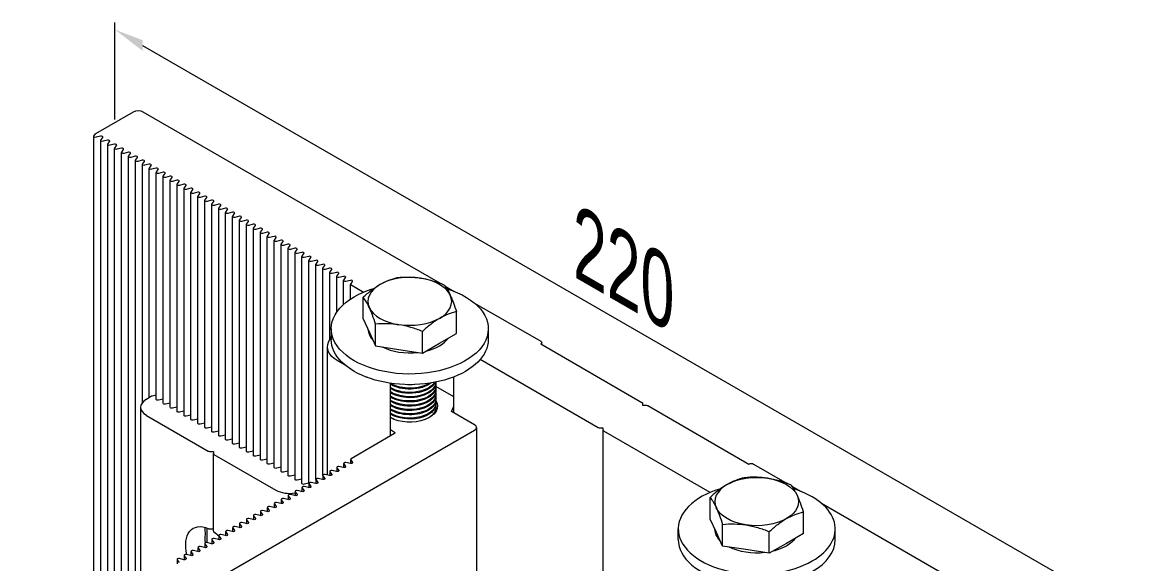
# Model space of a CAD drawing. Extents: x -37 to 4620, y -49 to 348.
# Drawn here: x 1773.67 to 1804.73, y 166.18 to 181.05 of the extents above; entities that cross this region are included whole.
import ezdxf

# ---------------------------------------------------------------- set-up
doc = ezdxf.new("R2010")
doc.units = 0
doc.header["$LTSCALE"] = 5
doc.layers.add('4', color=160, linetype='CONTINUOUS', lineweight=18)
doc.layers.add('PV-38360', color=7, linetype='CONTINUOUS', lineweight=15)
doc.styles.add('14', font='RUSS.SHX', dxfattribs={"width": 0.7, "height": 14})

msp = doc.modelspace()

# ---------------------------------------------------------------- linework, layer by layer
at = {"layer": '4', "lineweight": 13, "extrusion": (-0.707107, -0.408248, 0.57735)}
for p, q in [((1776.207, 178.381, 20.604), (1776.207, 181.048, 22.49)), ((1776.97, 180.416, 22.978), (1803.445, 165.131, 44.594))]:
    msp.add_line(p, q, dxfattribs=at)
at = {"layer": '4', "extrusion": (-0.707107, -0.408248, 0.57735)}
msp.add_solid([(732.113, 959.456, -1316.896), (732.368, 959.201, -1316.896), (731.477, 958.565, -1316.896)], dxfattribs=at)
at = {"layer": 'PV-38360', "lineweight": 13, "extrusion": (0, 0.816497, 0.57735)}
for p, q in [((1775.689, 177.994, 24.831), (1776.725, 178.592, 24.831)), ((1776.979, 178.592, 24.831), (1785.159, 173.87, 24.831)), ((1775.633, 177.922, 24.831), (1775.677, 177.984, 24.831)), ((1775.63, 164.942, 24.831), (1775.63, 177.912, 24.831)), ((1775.817, 177.918, 24.831), (1775.692, 177.888, 24.831)), ((1775.821, 165.053, 24.831), (1775.821, 177.802, 24.831)), ((1775.824, 177.812, 24.831), (1775.875, 177.884, 24.831)), ((1776.008, 177.808, 24.831), (1775.883, 177.778, 24.831)), ((1776.012, 165.163, 24.831), (1776.012, 177.692, 24.831)), ((1776.015, 177.702, 24.831), (1776.066, 177.774, 24.831)), ((1776.199, 177.698, 24.831), (1776.074, 177.668, 24.831)), ((1776.206, 177.592, 24.831), (1776.257, 177.664, 24.831)), ((1776.203, 165.273, 24.831), (1776.203, 177.582, 24.831)), ((1776.389, 177.587, 24.831), (1776.265, 177.558, 24.831)), ((1776.393, 165.383, 24.831), (1776.393, 177.471, 24.831)), ((1776.397, 177.481, 24.831), (1776.448, 177.553, 24.831)), ((1776.58, 177.477, 24.831), (1776.456, 177.447, 24.831)), ((1776.584, 165.493, 24.831), (1776.584, 177.361, 24.831)), ((1776.588, 177.371, 24.831), (1776.639, 177.443, 24.831)), ((1776.771, 177.367, 24.831), (1776.647, 177.337, 24.831)), ((1776.779, 177.261, 24.831), (1776.83, 177.333, 24.831)), ((1776.775, 165.604, 24.831), (1776.775, 177.251, 24.831)), ((1776.962, 177.257, 24.831), (1776.837, 177.227, 24.831)), ((1776.966, 170.584, 24.831), (1776.966, 177.141, 24.831)), ((1776.97, 177.151, 24.831), (1777.021, 177.223, 24.831)), ((1777.153, 177.146, 24.831), (1777.028, 177.117, 24.831)), ((1777.157, 170.722, 24.831), (1777.157, 177.031, 24.831)), ((1777.161, 177.04, 24.831), (1777.212, 177.113, 24.831)), ((1777.344, 177.036, 24.831), (1777.219, 177.007, 24.831)), ((1777.348, 170.674, 24.831), (1777.348, 176.92, 24.831)), ((1777.351, 176.93, 24.831), (1777.403, 177.002, 24.831)), ((1777.535, 176.926, 24.831), (1777.41, 176.896, 24.831)), ((1777.539, 170.564, 24.831), (1777.539, 176.81, 24.831)), ((1777.542, 176.82, 24.831), (1777.594, 176.892, 24.831)), ((1777.726, 176.816, 24.831), (1777.601, 176.786, 24.831)), ((1777.733, 176.71, 24.831), (1777.785, 176.782, 24.831)), ((1777.73, 170.454, 24.831), (1777.73, 176.7, 24.831)), ((1777.917, 176.706, 24.831), (1777.792, 176.676, 24.831)), ((1777.921, 170.343, 24.831), (1777.921, 176.59, 24.831)), ((1777.924, 176.6, 24.831), (1777.976, 176.672, 24.831)), ((1778.108, 176.595, 24.831), (1777.983, 176.566, 24.831)), ((1778.112, 170.233, 24.831), (1778.112, 176.479, 24.831)), ((1778.115, 176.489, 24.831), (1778.167, 176.561, 24.831)), ((1778.299, 176.485, 24.831), (1778.174, 176.455, 24.831)), ((1778.306, 176.379, 24.831), (1778.357, 176.451, 24.831)), ((1778.303, 170.123, 24.831), (1778.303, 176.369, 24.831)), ((1778.49, 176.375, 24.831), (1778.365, 176.345, 24.831)), ((1778.494, 170.013, 24.831), (1778.494, 176.259, 24.831)), ((1778.497, 176.269, 24.831), (1778.548, 176.341, 24.831)), ((1778.681, 176.265, 24.831), (1778.556, 176.235, 24.831)), ((1778.684, 169.903, 24.831), (1778.684, 176.149, 24.831)), ((1778.688, 176.159, 24.831), (1778.739, 176.231, 24.831)), ((1778.871, 176.154, 24.831), (1778.747, 176.125, 24.831)), ((1778.879, 176.048, 24.831), (1778.93, 176.121, 24.831)), ((1778.875, 169.792, 24.831), (1778.875, 176.039, 24.831)), ((1779.062, 176.044, 24.831), (1778.938, 176.015, 24.831)), ((1779.066, 169.682, 24.831), (1779.066, 175.928, 24.831)), ((1779.07, 175.938, 24.831), (1779.121, 176.01, 24.831)), ((1779.253, 175.934, 24.831), (1779.128, 175.904, 24.831)), ((1779.257, 169.572, 24.831), (1779.257, 175.818, 24.831)), ((1779.261, 175.828, 24.831), (1779.312, 175.9, 24.831)), ((1779.444, 175.824, 24.831), (1779.319, 175.794, 24.831)), ((1779.452, 175.718, 24.831), (1779.503, 175.79, 24.831)), ((1779.448, 169.462, 24.831), (1779.448, 175.708, 24.831)), ((1779.635, 175.714, 24.831), (1779.51, 175.684, 24.831)), ((1779.639, 169.351, 24.831), (1779.639, 175.598, 24.831)), ((1779.642, 175.608, 24.831), (1779.694, 175.68, 24.831)), ((1779.826, 175.603, 24.831), (1779.701, 175.574, 24.831)), ((1779.83, 169.241, 24.831), (1779.83, 175.487, 24.831)), ((1779.833, 175.497, 24.831), (1779.885, 175.569, 24.831)), ((1780.017, 175.493, 24.831), (1779.892, 175.463, 24.831)), ((1780.021, 169.131, 24.831), (1780.021, 175.377, 24.831)), ((1780.024, 175.387, 24.831), (1780.076, 175.459, 24.831)), ((1780.208, 175.383, 24.831), (1780.083, 175.353, 24.831)), ((1780.212, 169.021, 24.831), (1780.212, 175.267, 24.831)), ((1780.215, 175.277, 24.831), (1780.267, 175.349, 24.831)), ((1780.399, 175.273, 24.831), (1780.274, 175.243, 24.831)), ((1780.403, 168.911, 24.831), (1780.403, 175.157, 24.831)), ((1780.406, 175.167, 24.831), (1780.458, 175.239, 24.831)), ((1780.59, 175.162, 24.831), (1780.465, 175.133, 24.831)), ((1780.594, 168.8, 24.831), (1780.594, 175.047, 24.831)), ((1780.597, 175.056, 24.831), (1780.648, 175.128, 24.831)), ((1780.781, 175.052, 24.831), (1780.656, 175.022, 24.831)), ((1780.785, 168.69, 24.831), (1780.785, 174.936, 24.831)), ((1780.788, 174.946, 24.831), (1780.839, 175.018, 24.831)), ((1780.972, 174.942, 24.831), (1780.847, 174.912, 24.831)), ((1780.979, 174.836, 24.831), (1781.03, 174.908, 24.831)), ((1780.976, 168.58, 24.831), (1780.976, 174.826, 24.831)), ((1781.162, 174.832, 24.831), (1781.038, 174.802, 24.831)), ((1781.166, 168.47, 24.831), (1781.166, 174.716, 24.831)), ((1781.17, 174.726, 24.831), (1781.221, 174.798, 24.831)), ((1781.353, 174.721, 24.831), (1781.229, 174.692, 24.831)), ((1781.357, 168.359, 24.831), (1781.357, 174.606, 24.831)), ((1781.361, 174.615, 24.831), (1781.412, 174.688, 24.831)), ((1781.544, 174.611, 24.831), (1781.419, 174.582, 24.831)), ((1781.552, 174.505, 24.831), (1781.603, 174.577, 24.831)), ((1781.548, 168.359, 24.831), (1781.548, 174.495, 24.831)), ((1781.735, 174.501, 24.831), (1781.61, 174.471, 24.831)), ((1781.739, 168.47, 24.831), (1781.739, 174.385, 24.831)), ((1781.743, 174.395, 24.831), (1781.794, 174.467, 24.831)), ((1781.926, 174.391, 24.831), (1781.801, 174.361, 24.831)), ((1781.93, 168.58, 24.831), (1781.93, 174.275, 24.831)), ((1781.933, 174.285, 24.831), (1781.985, 174.357, 24.831)), ((1782.117, 174.281, 24.831), (1781.992, 174.251, 24.831)), ((1782.124, 174.175, 24.831), (1782.176, 174.247, 24.831)), ((1782.121, 172.316, 24.831), (1782.121, 174.165, 24.831)), ((1782.308, 174.17, 24.831), (1782.183, 174.141, 24.831)), ((1782.312, 173.072, 24.831), (1782.312, 174.054, 24.831)), ((1782.315, 174.064, 24.831), (1782.367, 174.136, 24.831)), ((1782.499, 174.06, 24.831), (1782.374, 174.03, 24.831)), ((1782.503, 173.289, 24.831), (1782.503, 173.944, 24.831)), ((1782.506, 173.954, 24.831), (1782.558, 174.026, 24.831)), ((1782.69, 173.95, 24.831), (1782.565, 173.92, 24.831)), ((1782.697, 173.844, 24.831), (1782.749, 173.916, 24.831)), ((1782.694, 173.436, 24.831), (1782.694, 173.834, 24.831)), ((1783.025, 173.632, 24.831), (1782.707, 173.816, 24.831)), ((1785.292, 173.793, 24.831), (1785.548, 173.645, 24.831)), ((1783.039, 172.887, 24.831), (1783.039, 173.485, 24.831)), ((1786.103, 173.325, 24.831), (1787.925, 172.272, 24.831)), ((1785.608, 172.49, 24.831), (1785.608, 173.088, 24.831)), ((1783.039, 172.887, 24.831), (1783.211, 172.516, 24.831)), ((1783.383, 172.145, 24.831), (1783.383, 172.743, 24.831)), ((1782.089, 172.247, 24.831), (1782.163, 172.408, 24.831)), ((1782.163, 172.618, 24.831), (1782.163, 172.324, 24.831)), ((1783.211, 172.516, 24.831), (1783.383, 172.145, 24.831)), ((1784.668, 171.947, 24.831), (1784.668, 172.544, 24.831)), ((1785.138, 172.218, 24.831), (1785.608, 172.49, 24.831)), ((1786.483, 172.618, 24.831), (1786.483, 172.324, 24.831)), ((1782.058, 168.588, 24.831), (1782.058, 172.113, 24.831)), ((1783.383, 172.145, 24.831), (1784.025, 172.046, 24.831)), ((1784.668, 171.947, 24.831), (1785.138, 172.218, 24.831)), ((1787.925, 172.199, 24.831), (1790.71, 170.591, 24.831)), ((1787.952, 172.184, 24.831), (1787.952, 172.236, 24.831)), ((1782.544, 171.617, 24.831), (1782.322, 171.745, 24.831)), ((1784.025, 172.046, 24.831), (1784.668, 171.947, 24.831)), ((1789.501, 169.893, 24.831), (1786.256, 171.767, 24.831)), ((1783.102, 171.295, 24.831), (1783.099, 171.296, 24.831)), ((1785.043, 171.148, 24.831), (1785.043, 171.135, 24.831)), ((1785.533, 170.303, 24.831), (1785.533, 171.291, 24.831)), ((1783.791, 169.665, 24.831), (1783.791, 171.115, 24.831)), ((1785.043, 171.044, 24.831), (1785.043, 171.017, 24.831)), ((1785.533, 170.743, 24.831), (1785.043, 171.026, 24.831)), ((1785.043, 170.926, 24.831), (1785.043, 170.9, 24.831)), ((1777.22, 170.758, 24.831), (1777.075, 170.674, 24.831)), ((1777.344, 170.79, 24.831), (1777.238, 170.765, 24.831)), ((1777.535, 170.68, 24.831), (1777.41, 170.65, 24.831)), ((1777.726, 170.57, 24.831), (1777.601, 170.54, 24.831)), ((1785.043, 170.809, 24.831), (1785.043, 170.782, 24.831)), ((1785.043, 170.691, 24.831), (1785.043, 170.665, 24.831)), ((1785.043, 170.573, 24.831), (1785.043, 170.547, 24.831)), ((1790.726, 170.569, 24.831), (1790.726, 170.509, 24.831)), ((1790.726, 170.509, 24.831), (1790.83, 170.509, 24.831)), ((1790.869, 170.5, 24.831), (1793.653, 168.892, 24.831)), ((1776.917, 170.454, 24.831), (1776.917, 165.609, 24.831)), ((1777.075, 170.233, 24.831), (1778.777, 169.25, 24.831)), ((1777.917, 170.459, 24.831), (1777.792, 170.43, 24.831)), ((1778.108, 170.349, 24.831), (1777.983, 170.319, 24.831)), ((1778.299, 170.239, 24.831), (1778.174, 170.209, 24.831)), ((1785.043, 170.456, 24.831), (1785.043, 170.43, 24.831)), ((1785.043, 170.338, 24.831), (1785.043, 170.338, 24.831)), ((1785.467, 170.341, 24.831), (1785.533, 170.484, 24.831)), ((1786.105, 169.972, 24.831), (1785.467, 170.341, 24.831)), ((1778.49, 170.129, 24.831), (1778.365, 170.099, 24.831)), ((1778.681, 170.018, 24.831), (1778.556, 169.989, 24.831)), ((1778.871, 169.908, 24.831), (1778.747, 169.879, 24.831)), ((1786.158, 169.899, 24.831), (1786.158, 163.065, 24.831)), ((1789.644, 169.884, 24.831), (1789.539, 169.884, 24.831)), ((1789.644, 169.824, 24.831), (1789.644, 169.884, 24.831)), ((1773.67, 162.646, 24.831), (1786.105, 169.825, 24.831)), ((1779.062, 169.798, 24.831), (1778.938, 169.768, 24.831)), ((1779.253, 169.688, 24.831), (1779.128, 169.658, 24.831)), ((1779.444, 169.578, 24.831), (1779.319, 169.548, 24.831)), ((1783.903, 169.73, 24.831), (1782.707, 169.039, 24.831)), ((1783.791, 169.839, 24.831), (1783.903, 169.774, 24.831)), ((1789.644, 164.226, 24.831), (1789.644, 169.824, 24.831)), ((1792.588, 168.111, 24.831), (1789.659, 169.802, 24.831)), ((1779.635, 169.467, 24.831), (1779.51, 169.438, 24.831)), ((1779.826, 169.357, 24.831), (1779.701, 169.327, 24.831)), ((1778.815, 169.241, 24.831), (1778.92, 169.241, 24.831)), ((1778.92, 169.241, 24.831), (1778.92, 169.181, 24.831)), ((1778.92, 167.047, 24.831), (1778.92, 169.181, 24.831)), ((1778.936, 169.159, 24.831), (1780.639, 168.176, 24.831)), ((1780.017, 169.247, 24.831), (1779.892, 169.217, 24.831)), ((1780.208, 169.137, 24.831), (1780.083, 169.107, 24.831)), ((1780.399, 169.026, 24.831), (1780.274, 168.997, 24.831)), ((1782.694, 169.021, 24.831), (1782.694, 168.904, 24.831)), ((1782.697, 169.011, 24.831), (1782.749, 168.939, 24.831)), ((1780.59, 168.916, 24.831), (1780.465, 168.887, 24.831)), ((1780.781, 168.806, 24.831), (1780.656, 168.776, 24.831)), ((1780.972, 168.696, 24.831), (1780.847, 168.666, 24.831)), ((1782.121, 168.69, 24.831), (1782.121, 168.573, 24.831)), ((1782.124, 168.68, 24.831), (1782.176, 168.608, 24.831)), ((1782.308, 168.684, 24.831), (1782.183, 168.714, 24.831)), ((1782.312, 168.8, 24.831), (1782.312, 168.684, 24.831)), ((1782.315, 168.79, 24.831), (1782.367, 168.718, 24.831)), ((1782.499, 168.795, 24.831), (1782.374, 168.824, 24.831)), ((1782.503, 168.911, 24.831), (1782.503, 168.794, 24.831)), ((1782.506, 168.901, 24.831), (1782.558, 168.829, 24.831)), ((1782.69, 168.905, 24.831), (1782.565, 168.935, 24.831)), ((1793.78, 168.892, 24.831), (1794.705, 168.358, 24.831)), ((1781.162, 168.586, 24.831), (1781.038, 168.556, 24.831)), ((1781.353, 168.475, 24.831), (1781.229, 168.446, 24.831)), ((1781.544, 168.365, 24.831), (1781.419, 168.335, 24.831)), ((1781.548, 168.359, 24.831), (1781.548, 168.243, 24.831)), ((1781.552, 168.35, 24.831), (1781.603, 168.277, 24.831)), ((1781.735, 168.354, 24.831), (1781.61, 168.383, 24.831)), ((1781.739, 168.47, 24.831), (1781.739, 168.353, 24.831)), ((1781.743, 168.46, 24.831), (1781.794, 168.388, 24.831)), ((1781.926, 168.464, 24.831), (1781.801, 168.494, 24.831)), ((1781.93, 168.58, 24.831), (1781.93, 168.463, 24.831)), ((1781.933, 168.57, 24.831), (1781.985, 168.498, 24.831)), ((1782.117, 168.574, 24.831), (1781.992, 168.604, 24.831)), ((1780.976, 168.029, 24.831), (1780.976, 167.912, 24.831)), ((1780.979, 168.019, 24.831), (1781.03, 167.947, 24.831)), ((1781.162, 168.023, 24.831), (1781.038, 168.053, 24.831)), ((1781.166, 168.139, 24.831), (1781.166, 168.022, 24.831)), ((1781.17, 168.129, 24.831), (1781.221, 168.057, 24.831)), ((1781.353, 168.133, 24.831), (1781.229, 168.163, 24.831)), ((1781.357, 168.249, 24.831), (1781.357, 168.132, 24.831)), ((1781.361, 168.239, 24.831), (1781.412, 168.167, 24.831)), ((1781.544, 168.244, 24.831), (1781.419, 168.273, 24.831)), ((1781.527, 168.248, 24.831), (1781.547, 168.259, 24.831)), ((1794.838, 168.281, 24.831), (1795.094, 168.134, 24.831)), ((1780.59, 167.692, 24.831), (1780.465, 167.722, 24.831)), ((1780.594, 167.808, 24.831), (1780.594, 167.692, 24.831)), ((1780.597, 167.798, 24.831), (1780.648, 167.726, 24.831)), ((1780.781, 167.803, 24.831), (1780.656, 167.832, 24.831)), ((1780.785, 167.918, 24.831), (1780.785, 167.802, 24.831)), ((1780.788, 167.909, 24.831), (1780.839, 167.837, 24.831)), ((1780.972, 167.913, 24.831), (1780.847, 167.943, 24.831)), ((1792.584, 167.376, 24.831), (1792.584, 167.974, 24.831)), ((1795.649, 167.813, 24.831), (1804.726, 162.572, 24.831)), ((1780.021, 167.478, 24.831), (1780.021, 167.361, 24.831)), ((1780.024, 167.468, 24.831), (1780.076, 167.396, 24.831)), ((1780.208, 167.472, 24.831), (1780.083, 167.502, 24.831)), ((1780.212, 167.588, 24.831), (1780.212, 167.471, 24.831)), ((1780.215, 167.578, 24.831), (1780.267, 167.506, 24.831)), ((1780.399, 167.582, 24.831), (1780.274, 167.612, 24.831)), ((1780.403, 167.698, 24.831), (1780.403, 167.581, 24.831)), ((1780.406, 167.688, 24.831), (1780.458, 167.616, 24.831)), ((1795.154, 166.978, 24.831), (1795.154, 167.576, 24.831)), ((1778.743, 167.128, 24.831), (1778.743, 166.731, 24.831)), ((1779.448, 167.147, 24.831), (1779.448, 167.03, 24.831)), ((1779.452, 167.137, 24.831), (1779.503, 167.065, 24.831)), ((1779.635, 167.141, 24.831), (1779.51, 167.171, 24.831)), ((1779.639, 167.257, 24.831), (1779.639, 167.14, 24.831)), ((1779.642, 167.247, 24.831), (1779.694, 167.175, 24.831)), ((1779.826, 167.251, 24.831), (1779.701, 167.281, 24.831)), ((1779.83, 167.367, 24.831), (1779.83, 167.251, 24.831)), ((1779.833, 167.357, 24.831), (1779.885, 167.285, 24.831)), ((1780.017, 167.362, 24.831), (1779.892, 167.391, 24.831)), ((1791.709, 166.813, 24.831), (1791.709, 167.106, 24.831)), ((1792.757, 167.005, 24.831), (1792.584, 167.376, 24.831)), ((1792.929, 166.634, 24.831), (1792.929, 167.232, 24.831)), ((1796.029, 166.813, 24.831), (1796.029, 167.106, 24.831)), ((1778.875, 166.816, 24.831), (1778.875, 166.7, 24.831)), ((1778.879, 166.806, 24.831), (1778.93, 166.734, 24.831)), ((1779.062, 166.811, 24.831), (1778.938, 166.84, 24.831)), ((1779.066, 166.926, 24.831), (1779.066, 166.81, 24.831)), ((1779.07, 166.917, 24.831), (1779.121, 166.844, 24.831)), ((1779.253, 166.921, 24.831), (1779.128, 166.95, 24.831)), ((1779.257, 167.037, 24.831), (1779.257, 166.92, 24.831)), ((1779.261, 167.027, 24.831), (1779.312, 166.955, 24.831)), ((1779.444, 167.031, 24.831), (1779.319, 167.061, 24.831)), ((1792.929, 166.634, 24.831), (1792.757, 167.005, 24.831)), ((1794.214, 166.435, 24.831), (1794.214, 167.033, 24.831)), ((1795.154, 166.978, 24.831), (1794.684, 166.707, 24.831)), ((1778.303, 166.486, 24.831), (1778.303, 166.369, 24.831)), ((1778.306, 166.476, 24.831), (1778.357, 166.404, 24.831)), ((1778.49, 166.48, 24.831), (1778.365, 166.51, 24.831)), ((1778.494, 166.596, 24.831), (1778.494, 166.479, 24.831)), ((1778.497, 166.586, 24.831), (1778.548, 166.514, 24.831)), ((1778.681, 166.59, 24.831), (1778.556, 166.62, 24.831)), ((1778.684, 166.706, 24.831), (1778.684, 166.589, 24.831)), ((1778.688, 166.696, 24.831), (1778.739, 166.624, 24.831)), ((1778.871, 166.7, 24.831), (1778.747, 166.73, 24.831)), ((1793.571, 166.535, 24.831), (1792.929, 166.634, 24.831)), ((1794.214, 166.435, 24.831), (1793.571, 166.535, 24.831)), ((1794.684, 166.707, 24.831), (1794.214, 166.435, 24.831)), ((1777.921, 166.265, 24.831), (1777.921, 166.148, 24.831)), ((1777.924, 166.255, 24.831), (1777.976, 166.183, 24.831)), ((1778.108, 166.259, 24.831), (1777.983, 166.289, 24.831)), ((1778.112, 166.375, 24.831), (1778.112, 166.259, 24.831)), ((1778.115, 166.365, 24.831), (1778.167, 166.293, 24.831)), ((1778.299, 166.37, 24.831), (1778.174, 166.399, 24.831))]:
    msp.add_line(p, q, dxfattribs=at)
at = {"layer": 'PV-38360', "lineweight": 13, "extrusion": (1.3e-15, -4e-16, -1)}
for centre, major_axis, start_param, end_param in [((1776.852, 178.519, 24.831), (0.18, 0), -2.356194, -0.785398), ((1782.739, 173.834, 24.831), (-0.045, 0), -0.785705, 0.390607), ((1784.323, 171.044, 24.831), (0.72, 0), -0.11004, 2.403792), ((1784.323, 170.691, 24.831), (-0.72, 0), -0.785398, -0.737801), ((1784.323, 170.456, 24.831), (-0.72, 0), -0.785398, -0.737801), ((1793.869, 167.859, 24.831), (1.152, 0), -1.308997, -0.261799), ((1781.18, 168.047, 24.831), (0.045, 0), -0.390607, 1.961403), ((1780.416, 167.606, 24.831), (0.045, 0), -0.390607, 1.961403), ((1793.869, 167.859, 24.831), (-1.152, 0), -1.308997, -0.261799), ((1793.869, 167.106, 24.831), (-1.152, 0), -1.765617, -0.852377)]:
    msp.add_ellipse(centre, major_axis=major_axis, ratio=0.57735, start_param=start_param, end_param=end_param, dxfattribs=at)
at = {"layer": 'PV-38360', "lineweight": 13, "extrusion": (1.2e-15, -4e-16, -1)}
for centre, major_axis, start_param, end_param in [((1775.727, 177.972, 24.831), (-0.054, 0), 0.390607, 0.785398), ((1784.323, 171.017, 24.831), (-0.72, 0), -2.356194, -0.737801), ((1784.323, 170.338, 24.831), (0.72, 0), -0.11004, 0.001734), ((1789.539, 169.915, 24.831), (-0.054, 0), -1.570796, -0.785398), ((1779.302, 169.572, 24.831), (-0.045, 0), -1.961403, 0), ((1783.865, 169.752, 24.831), (0.054, 0), -0.785398, 0.785398), ((1793.869, 167.859, 24.831), (1.152, 0), -2.356194, -1.308997), ((1778.92, 166.302, 24.831), (-1.4, 0), 1.495793, 1.570796), ((1779.652, 167.165, 24.831), (0.045, 0), -0.390607, 1.961403), ((1779.843, 167.275, 24.831), (0.045, 0), -0.390607, 1.961403), ((1779.079, 166.835, 24.831), (0.045, 0), -0.390607, 1.961403), ((1779.27, 166.945, 24.831), (0.045, 0), -0.390607, 1.961403), ((1779.461, 167.055, 24.831), (0.045, 0), -0.390607, 1.961403), ((1778.507, 166.504, 24.831), (0.045, 0), -0.390607, 1.961403), ((1778.698, 166.614, 24.831), (0.045, 0), -0.390607, 1.961403), ((1778.889, 166.724, 24.831), (0.045, 0), -0.390607, 1.961403), ((1778.125, 166.283, 24.831), (0.045, 0), -0.390607, 1.961403)]:
    msp.add_ellipse(centre, major_axis=major_axis, ratio=0.57735, start_param=start_param, end_param=end_param, dxfattribs=at)
at = {"layer": 'PV-38360', "lineweight": 13, "extrusion": (1.3e-15, -5e-16, -1)}
for centre, major_axis, start_param, end_param in [((1775.675, 177.912, 24.831), (-0.045, 0), -1.961403, 0.390607), ((1775.866, 177.802, 24.831), (-0.045, 0), -1.961403, 0.390607), ((1776.057, 177.692, 24.831), (-0.045, 0), -1.961403, 0.390607), ((1784.323, 171.396, 24.831), (-0.72, 0), -0.785398, -0.744002), ((1784.323, 170.665, 24.831), (0.72, 0), 0, 0.785398), ((1793.717, 168.855, 24.831), (0.09, 0), -2.356194, -0.785398), ((1781.561, 168.268, 24.831), (0.045, 0), -0.390607, 1.961403), ((1793.869, 167.106, 24.831), (-1.152, 0), -0.496654, -0.026944)]:
    msp.add_ellipse(centre, major_axis=major_axis, ratio=0.57735, start_param=start_param, end_param=end_param, dxfattribs=at)
at = {"layer": 'PV-38360', "lineweight": 13}
for centre, major_axis, start_param, end_param in [((1775.834, 177.894, 24.831), (0.045, 0), -0.390607, 1.961403), ((1776.025, 177.784, 24.831), (0.045, 0), -0.390607, 1.961403), ((1776.216, 177.674, 24.831), (0.045, 0), -0.390607, 1.961403), ((1776.407, 177.563, 24.831), (0.045, 0), -0.390607, 1.961403), ((1776.598, 177.453, 24.831), (0.045, 0), -0.390607, 1.961403), ((1776.788, 177.343, 24.831), (0.045, 0), -0.390607, 1.961403), ((1776.979, 177.233, 24.831), (0.045, 0), -0.390607, 1.961403), ((1777.17, 177.122, 24.831), (0.045, 0), -0.390607, 1.961403), ((1777.361, 177.012, 24.831), (0.045, 0), -0.390607, 1.961403), ((1777.552, 176.902, 24.831), (0.045, 0), -0.390607, 1.961403), ((1777.743, 176.792, 24.831), (0.045, 0), -0.390607, 1.961403), ((1777.934, 176.682, 24.831), (0.045, 0), -0.390607, 1.961403), ((1778.125, 176.571, 24.831), (0.045, 0), -0.390607, 1.961403), ((1778.316, 176.461, 24.831), (0.045, 0), -0.390607, 1.961403), ((1778.507, 176.351, 24.831), (0.045, 0), -0.390607, 1.961403), ((1778.698, 176.241, 24.831), (0.045, 0), -0.390607, 1.961403), ((1778.889, 176.13, 24.831), (0.045, 0), -0.390607, 1.961403), ((1779.079, 176.02, 24.831), (0.045, 0), -0.390607, 1.961403), ((1779.27, 175.91, 24.831), (0.045, 0), -0.390607, 1.961403), ((1779.461, 175.8, 24.831), (0.045, 0), -0.390607, 1.961403), ((1779.652, 175.689, 24.831), (0.045, 0), -0.390607, 1.961403), ((1779.843, 175.579, 24.831), (0.045, 0), -0.390607, 1.961403), ((1780.034, 175.469, 24.831), (0.045, 0), -0.390607, 1.961403), ((1780.225, 175.359, 24.831), (0.045, 0), -0.390607, 1.961403), ((1780.416, 175.249, 24.831), (0.045, 0), -0.390607, 1.961403), ((1780.607, 175.138, 24.831), (0.045, 0), -0.390607, 1.961403), ((1780.798, 175.028, 24.831), (0.045, 0), -0.390607, 1.961403), ((1780.989, 174.918, 24.831), (0.045, 0), -0.390607, 1.961403), ((1781.18, 174.808, 24.831), (0.045, 0), -0.390607, 1.961403), ((1781.371, 174.697, 24.831), (0.045, 0), -0.390607, 1.961403), ((1781.561, 174.587, 24.831), (0.045, 0), -0.390607, 1.961403), ((1781.752, 174.477, 24.831), (0.045, 0), -0.390607, 1.961403), ((1781.943, 174.367, 24.831), (0.045, 0), -0.390607, 1.961403), ((1782.134, 174.257, 24.831), (0.045, 0), -0.390607, 1.961403), ((1782.325, 174.146, 24.831), (0.045, 0), -0.390607, 1.961403), ((1782.516, 174.036, 24.831), (0.045, 0), -0.390607, 1.961403), ((1782.707, 173.926, 24.831), (0.045, 0), -0.390607, 1.961403), ((1784.323, 173.37, 24.831), (-1.152, 0), -1.832596, -0.785398), ((1784.323, 173.37, 24.831), (1.152, 0), 0.261799, 1.308997), ((1782.962, 173.595, 24.831), (-0.09, 0), -2.625533, -2.356194), ((1784.323, 173.37, 24.831), (-1.152, 0), -0.785398, 0.261799), ((1784.323, 173.37, 24.831), (1.152, 0), -0.785398, 0.261799), ((1784.323, 173.37, 24.831), (-1.152, 0), 0.261799, 1.308997), ((1784.323, 172.618, 24.831), (-1.152, 0), 0.026944, 0.496654), ((1784.323, 172.618, 24.831), (1.152, 0), -2.289215, -1.375976), ((1784.323, 172.618, 24.831), (1.152, 0), -1.175159, -0.395637), ((1777.457, 170.454, 24.831), (-0.54, 0), -0.785398, 0.785398), ((1777.258, 170.736, 24.831), (-0.054, 0), -1.180189, -0.785398), ((1777.361, 170.766, 24.831), (-0.045, 0), -1.273545, -1.180189), ((1777.552, 170.656, 24.831), (-0.045, 0), -1.273545, -1.180189), ((1777.743, 170.546, 24.831), (-0.045, 0), -1.273545, -1.180189), ((1777.934, 170.435, 24.831), (-0.045, 0), -1.273545, -1.180189), ((1778.125, 170.325, 24.831), (-0.045, 0), -1.273545, -1.180189), ((1778.316, 170.215, 24.831), (-0.045, 0), -1.273545, -1.180189), ((1778.507, 170.105, 24.831), (-0.045, 0), -1.273545, -1.180189), ((1778.698, 169.994, 24.831), (-0.045, 0), -1.273545, -1.180189), ((1778.889, 169.884, 24.831), (-0.045, 0), -1.273545, -1.180189), ((1785.978, 169.899, 24.831), (0.18, 0), -0.785398, 0.785398), ((1779.079, 169.774, 24.831), (-0.045, 0), -1.273545, -1.180189), ((1779.27, 169.664, 24.831), (-0.045, 0), -1.273545, -1.180189), ((1779.461, 169.554, 24.831), (-0.045, 0), -1.273545, -1.180189), ((1779.652, 169.443, 24.831), (-0.045, 0), -1.273545, -1.180189), ((1779.843, 169.333, 24.831), (-0.045, 0), -1.273545, -1.180189), ((1778.815, 169.272, 24.831), (0.054, 0), -2.356194, -1.570796), ((1778.974, 169.181, 24.831), (-0.054, 0), 0, 0.785398), ((1780.034, 169.223, 24.831), (-0.045, 0), -1.273545, -1.180189), ((1780.225, 169.113, 24.831), (-0.045, 0), -1.273545, -1.180189), ((1780.416, 169.002, 24.831), (-0.045, 0), -1.273545, -1.180189), ((1782.739, 169.021, 24.831), (-0.045, 0), -0.785398, 0.390607), ((1780.607, 168.892, 24.831), (-0.045, 0), -1.273545, -1.180189), ((1780.798, 168.782, 24.831), (-0.045, 0), -1.273545, -1.180189), ((1780.989, 168.672, 24.831), (-0.045, 0), -1.273545, -1.180189), ((1782.166, 168.69, 24.831), (-0.045, 0), -1.961403, 0.390607), ((1782.357, 168.8, 24.831), (-0.045, 0), -1.961403, 0.390607), ((1782.548, 168.911, 24.831), (-0.045, 0), -1.961403, 0.390607), ((1781.18, 168.561, 24.831), (-0.045, 0), -1.273545, -1.180189), ((1781.371, 168.451, 24.831), (-0.045, 0), -1.273545, -1.180189), ((1781.561, 168.341, 24.831), (-0.045, 0), -1.273545, -1.180189), ((1781.593, 168.359, 24.831), (-0.045, 0), -1.961403, 0.390607), ((1781.784, 168.47, 24.831), (-0.045, 0), -1.961403, 0.390607), ((1781.975, 168.58, 24.831), (-0.045, 0), -1.961403, 0.390607), ((1793.869, 167.859, 24.831), (-1.152, 0), -0.785398, 0.261799), ((1781.021, 168.396, 24.831), (0.54, 0), -2.356194, -1.297175), ((1781.021, 168.029, 24.831), (-0.045, 0), -1.961403, 0.390607), ((1781.211, 168.139, 24.831), (-0.045, 0), -1.961403, 0.390607), ((1781.021, 168.396, 24.831), (0.54, 0), -0.966843, -0.897235), ((1781.402, 168.249, 24.831), (-0.045, 0), -1.961403, 0.390607), ((1781.509, 168.282, 24.831), (0.054, 0), -0.785398, -0.763672), ((1793.869, 167.106, 24.831), (-2.16, 0), -1.093827, 2.356194), ((1793.869, 167.106, 24.831), (2.16, 0), -0.785398, 1.079176), ((1780.448, 167.698, 24.831), (-0.045, 0), -1.961403, 0.390607), ((1780.639, 167.808, 24.831), (-0.045, 0), -1.961403, 0.390607), ((1780.83, 167.918, 24.831), (-0.045, 0), -1.961403, 0.390607), ((1779.875, 167.367, 24.831), (-0.045, 0), -1.961403, 0.390607), ((1780.066, 167.478, 24.831), (-0.045, 0), -1.961403, 0.390607), ((1780.257, 167.588, 24.831), (-0.045, 0), -1.961403, 0.390607), ((1779.493, 167.147, 24.831), (-0.045, 0), -1.961403, 0.390607), ((1779.684, 167.257, 24.831), (-0.045, 0), -1.961403, 0.390607), ((1778.92, 166.816, 24.831), (-0.045, 0), -1.961403, 0.390607), ((1779.111, 166.926, 24.831), (-0.045, 0), -1.961403, 0.390607), ((1779.302, 167.037, 24.831), (-0.045, 0), -1.961403, 0.390607), ((1793.869, 166.813, 24.831), (-2.16, 0), 0, 2.356194), ((1793.869, 166.813, 24.831), (2.16, 0), -0.785398, 0), ((1778.348, 166.486, 24.831), (-0.045, 0), -1.961403, 0.390607), ((1778.539, 166.596, 24.831), (-0.045, 0), -1.961403, 0.390607), ((1778.729, 166.706, 24.831), (-0.045, 0), -1.961403, 0.390607), ((1777.966, 166.265, 24.831), (-0.045, 0), -1.961403, 0.390607), ((1778.157, 166.375, 24.831), (-0.045, 0), -1.961403, 0.390607)]:
    msp.add_ellipse(centre, major_axis=major_axis, ratio=0.57735, start_param=start_param, end_param=end_param, dxfattribs=at)
at = {"layer": 'PV-38360', "lineweight": 13, "extrusion": (1.3e-15, -8e-16, -1)}
for centre, major_axis, start_param, end_param in [((1776.248, 177.582, 24.831), (-0.045, 0), -1.961403, 0.390607), ((1784.323, 172.618, 24.831), (2.16, 0), -1.079175, 3.926991)]:
    msp.add_ellipse(centre, major_axis=major_axis, ratio=0.57735, start_param=start_param, end_param=end_param, dxfattribs=at)
at = {"layer": 'PV-38360', "lineweight": 13, "extrusion": (1.3e-15, -7e-16, -1)}
for centre, major_axis, start_param, end_param in [((1776.438, 177.471, 24.831), (-0.045, 0), -1.961403, 0.390607), ((1776.629, 177.361, 24.831), (-0.045, 0), -1.961403, 0.390607), ((1776.82, 177.251, 24.831), (-0.045, 0), -1.961403, 0.390607), ((1777.011, 177.141, 24.831), (-0.045, 0), -1.961403, 0.390607), ((1777.202, 177.031, 24.831), (-0.045, 0), -1.961403, 0.390607), ((1777.393, 176.92, 24.831), (-0.045, 0), -1.961403, 0.390607), ((1777.584, 176.81, 24.831), (-0.045, 0), -1.961403, 0.390607), ((1777.775, 176.7, 24.831), (-0.045, 0), -1.961403, 0.390607), ((1777.966, 176.59, 24.831), (-0.045, 0), -1.961403, 0.390607), ((1778.157, 176.479, 24.831), (-0.045, 0), -1.961403, 0.390607), ((1778.348, 176.369, 24.831), (-0.045, 0), -1.961403, 0.390607), ((1778.539, 176.259, 24.831), (-0.045, 0), -1.961403, 0.390607), ((1778.729, 176.149, 24.831), (-0.045, 0), -1.961403, 0.390607), ((1778.92, 176.039, 24.831), (-0.045, 0), -1.961403, 0.390607), ((1779.111, 175.928, 24.831), (-0.045, 0), -1.961403, 0.390607), ((1779.302, 175.818, 24.831), (-0.045, 0), -1.961403, 0.390607), ((1779.493, 175.708, 24.831), (-0.045, 0), -1.961403, 0.390607), ((1779.684, 175.598, 24.831), (-0.045, 0), -1.961403, 0.390607), ((1779.875, 175.487, 24.831), (-0.045, 0), -1.961403, 0.390607), ((1780.066, 175.377, 24.831), (-0.045, 0), -1.961403, 0.390607), ((1780.257, 175.267, 24.831), (-0.045, 0), -1.961403, 0.390607), ((1780.448, 175.157, 24.831), (-0.045, 0), -1.961403, 0.390607), ((1780.639, 175.047, 24.831), (-0.045, 0), -1.961403, 0.390607), ((1784.323, 173.37, 24.831), (-1.152, 0), -2.356194, -1.308997), ((1782.958, 172.113, 24.831), (-0.9, 0), -0.785398, 0.261799), ((1784.323, 170.456, 24.831), (0.72, 0), -0.11004, 0.976148), ((1793.869, 167.859, 24.831), (-1.152, 0), -2.356194, -1.308997)]:
    msp.add_ellipse(centre, major_axis=major_axis, ratio=0.57735, start_param=start_param, end_param=end_param, dxfattribs=at)
at = {"layer": 'PV-38360', "lineweight": 13, "extrusion": (1.3e-15, -2e-16, -1)}
for centre, major_axis, start_param, end_param in [((1780.83, 174.936, 24.831), (-0.045, 0), -1.961403, 0.390607), ((1781.021, 174.826, 24.831), (-0.045, 0), -1.961403, 0.390607), ((1781.784, 174.385, 24.831), (-0.045, 0), -1.961403, 0.390607), ((1781.975, 174.275, 24.831), (-0.045, 0), -1.961403, 0.390607), ((1784.323, 170.9, 24.831), (0.72, 0), 0, 2.403792), ((1784.323, 171.396, 24.831), (-0.72, 0), -2.397591, -0.785398), ((1784.323, 170.547, 24.831), (0.72, 0), 0, 2.403792), ((1784.323, 170.456, 24.831), (-0.72, 0), -0.976148, -0.785398), ((1793.869, 167.859, 24.831), (1.152, 0), -0.261799, 0.785398)]:
    msp.add_ellipse(centre, major_axis=major_axis, ratio=0.57735, start_param=start_param, end_param=end_param, dxfattribs=at)
at = {"layer": 'PV-38360', "lineweight": 13, "extrusion": (1.2e-15, -3e-16, -1)}
for centre, major_axis, start_param, end_param in [((1781.211, 174.716, 24.831), (-0.045, 0), -1.961403, 0.390607), ((1782.166, 174.165, 24.831), (-0.045, 0), -1.961403, 0.390607), ((1783.229, 171.369, 24.831), (-0.18, 0), -1.204743, -0.785398), ((1784.323, 171.161, 24.831), (0.72, 0), 0.031787, 2.403792), ((1784.323, 171.279, 24.831), (0.72, 0), 0.340662, 2.403792), ((1784.323, 171.488, 24.831), (-0.72, 0), -1.75647, -1.385123), ((1784.323, 170.487, 24.831), (0.765, 0), -0.350265, 2.341197), ((1784.323, 170.782, 24.831), (0.72, 0), 0, 0.785398), ((1779.493, 169.462, 24.831), (-0.045, 0), -1.961403, 0), ((1779.684, 169.351, 24.831), (-0.045, 0), -1.961403, 0), ((1779.875, 169.241, 24.831), (-0.045, 0), -1.961403, 0), ((1780.066, 169.131, 24.831), (-0.045, 0), -1.961403, 0), ((1780.257, 169.021, 24.831), (-0.045, 0), -1.961403, 0), ((1780.448, 168.911, 24.831), (-0.045, 0), -1.961403, 0), ((1780.639, 168.8, 24.831), (-0.045, 0), -1.961403, 0), ((1780.83, 168.69, 24.831), (-0.045, 0), -1.961403, 0), ((1781.021, 168.58, 24.831), (-0.045, 0), -1.961403, 0), ((1781.211, 168.47, 24.831), (-0.045, 0), -1.961403, 0)]:
    msp.add_ellipse(centre, major_axis=major_axis, ratio=0.57735, start_param=start_param, end_param=end_param, dxfattribs=at)
at = {"layer": 'PV-38360', "lineweight": 13, "extrusion": (1.2e-15, -2e-16, -1)}
for centre, major_axis, start_param, end_param in [((1781.402, 174.606, 24.831), (-0.045, 0), -1.961403, 0.390607), ((1781.402, 168.359, 24.831), (-0.045, 0), -1.961403, 0), ((1793.869, 167.106, 24.831), (-1.152, 0), -2.745955, -2.356194), ((1778.316, 166.394, 24.831), (0.045, 0), -0.390607, 1.961403)]:
    msp.add_ellipse(centre, major_axis=major_axis, ratio=0.57735, start_param=start_param, end_param=end_param, dxfattribs=at)
at = {"layer": 'PV-38360', "lineweight": 13, "extrusion": (1.2e-15, -6e-16, -1)}
for centre, major_axis, start_param, end_param in [((1781.593, 174.495, 24.831), (-0.045, 0), -1.961403, 0.390607), ((1782.548, 173.944, 24.831), (-0.045, 0), -1.961403, 0.390607), ((1784.323, 172.324, 24.831), (2.16, 0), 0, 3.141593), ((1790.672, 170.569, 24.831), (0.054, 0), -0.785398, 0), ((1784.323, 170.665, 24.831), (-0.72, 0), -2.356194, -0.737801)]:
    msp.add_ellipse(centre, major_axis=major_axis, ratio=0.57735, start_param=start_param, end_param=end_param, dxfattribs=at)
at = {"layer": 'PV-38360', "lineweight": 13, "extrusion": (1.3e-15, -3e-16, -1)}
for centre, major_axis, start_param, end_param in [((1782.357, 174.054, 24.831), (-0.045, 0), -1.961403, 0.390607), ((1787.862, 172.236, 24.831), (0.09, 0), -0.785398, 0.785398), ((1784.323, 171.135, 24.831), (0.72, 0), 0, 0.785398), ((1777.775, 170.454, 24.831), (-0.045, 0), -1.961403, 0), ((1777.966, 170.343, 24.831), (-0.045, 0), -1.961403, 0), ((1778.157, 170.233, 24.831), (-0.045, 0), -1.961403, 0), ((1778.348, 170.123, 24.831), (-0.045, 0), -1.961403, 0), ((1778.539, 170.013, 24.831), (-0.045, 0), -1.961403, 0), ((1778.729, 169.903, 24.831), (-0.045, 0), -1.961403, 0), ((1778.92, 169.792, 24.831), (-0.045, 0), -1.961403, 0), ((1779.111, 169.682, 24.831), (-0.045, 0), -1.961403, 0), ((1780.607, 167.716, 24.831), (0.045, 0), -0.390607, 1.961403), ((1780.989, 167.937, 24.831), (0.045, 0), -0.390607, 1.961403), ((1780.034, 167.386, 24.831), (0.045, 0), -0.390607, 1.961403), ((1780.225, 167.496, 24.831), (0.045, 0), -0.390607, 1.961403)]:
    msp.add_ellipse(centre, major_axis=major_axis, ratio=0.57735, start_param=start_param, end_param=end_param, dxfattribs=at)
at = {"layer": 'PV-38360', "lineweight": 13, "extrusion": (1.1e-15, -5e-16, -1)}
msp.add_ellipse((1784.323, 172.618, 24.831), major_axis=(2.16, 0), ratio=0.57735, start_param=-2.356194, end_param=-2.047766, dxfattribs=at)
at = {"layer": 'PV-38360', "lineweight": 13, "extrusion": (1.3e-15, -6e-16, -1)}
for centre, major_axis, start_param, end_param in [((1784.323, 171.253, 24.831), (0.72, 0), 0.266634, 2.403792), ((1784.323, 170.926, 24.831), (0.72, 0), -0.11004, 2.403792), ((1790.83, 170.478, 24.831), (0.054, 0), -1.570796, -0.785398), ((1781.371, 168.157, 24.831), (0.045, 0), -0.390607, 1.961403), ((1780.798, 167.827, 24.831), (0.045, 0), -0.390607, 1.961403), ((1793.869, 167.106, 24.831), (-1.152, 0), -2.356194, -1.966434)]:
    msp.add_ellipse(centre, major_axis=major_axis, ratio=0.57735, start_param=start_param, end_param=end_param, dxfattribs=at)
at = {"layer": 'PV-38360', "lineweight": 13, "extrusion": (1.2e-15, -5e-16, -1)}
for centre, major_axis, start_param, end_param in [((1784.323, 171.37, 24.831), (-0.72, 0), -2.502778, -0.737801), ((1784.323, 171.017, 24.831), (0.72, 0), 0, 0.785398), ((1784.323, 170.43, 24.831), (0.72, 0), 0, 0.410795), ((1778.857, 166.265, 24.831), (0.495, -0.857), -2.242447, -2.052179)]:
    msp.add_ellipse(centre, major_axis=major_axis, ratio=0.57735, start_param=start_param, end_param=end_param, dxfattribs=at)
at = {"layer": 'PV-38360', "lineweight": 13, "extrusion": (1.1e-15, -4e-16, -1)}
for centre, major_axis, start_param, end_param in [((1784.323, 171.135, 24.831), (-0.72, 0), -2.356194, -0.737801), ((1778.857, 166.265, 24.831), (-0.495, 0.857), -1.104803, 0.67165)]:
    msp.add_ellipse(centre, major_axis=major_axis, ratio=0.57735, start_param=start_param, end_param=end_param, dxfattribs=at)
at = {"layer": 'PV-38360', "lineweight": 13, "extrusion": (1.4e-15, -6e-16, -1)}
for centre in [(1784.323, 170.809, 24.831), (1784.323, 170.573, 24.831)]:
    msp.add_ellipse(centre, major_axis=(0.72, 0), ratio=0.57735, start_param=-0.11004, end_param=2.403792, dxfattribs=at)
at = {"layer": 'PV-38360', "lineweight": 13, "extrusion": (1.4e-15, -4e-16, -1)}
for centre in [(1777.393, 170.674, 24.831), (1777.584, 170.564, 24.831)]:
    msp.add_ellipse(centre, major_axis=(-0.045, 0), ratio=0.57735, start_param=-1.961403, end_param=0, dxfattribs=at)
at = {"layer": 'PV-38360', "lineweight": 13, "extrusion": (1.1e-15, -7e-16, -1)}
msp.add_ellipse((1784.323, 170.782, 24.831), major_axis=(-0.72, 0), ratio=0.57735, start_param=-2.356194, end_param=-0.737801, dxfattribs=at)
at = {"layer": 'PV-38360', "lineweight": 13, "extrusion": (1.4e-15, -5e-16, -1)}
for centre, major_axis, ratio, start_param, end_param in [((1784.323, 170.691, 24.831), (0.72, 0), 0.57735, -0.11004, 2.356194), ((1777.711, 165.604, 24.831), (-0.904, -1.58), 0.239136, -2.829584, -2.662286)]:
    msp.add_ellipse(centre, major_axis=major_axis, ratio=ratio, start_param=start_param, end_param=end_param, dxfattribs=at)
at = {"layer": 'PV-38360', "lineweight": 13, "extrusion": (1.2e-15, -7e-16, -1)}
msp.add_ellipse((1789.698, 169.824, 24.831), major_axis=(-0.054, 0), ratio=0.57735, start_param=-0.785398, end_param=0, dxfattribs=at)
at = {"layer": 'PV-38360', "lineweight": 13, "extrusion": (1.1e-15, -6e-16, -1)}
for centre in [(1782.325, 168.708, 24.831), (1782.516, 168.819, 24.831), (1782.707, 168.929, 24.831), (1781.943, 168.488, 24.831), (1782.134, 168.598, 24.831)]:
    msp.add_ellipse(centre, major_axis=(0.045, 0), ratio=0.57735, start_param=-0.390607, end_param=1.961403, dxfattribs=at)
at = {"layer": 'PV-38360', "lineweight": 13, "extrusion": (1.3e-15, -1e-16, -1)}
msp.add_ellipse((1781.752, 168.378, 24.831), major_axis=(0.045, 0), ratio=0.57735, start_param=-0.390607, end_param=1.961403, dxfattribs=at)
at = {"layer": 'PV-38360', "lineweight": 13}
for points, knots in [([(1783.509, 173.841, 24.831), (1783.588, 173.887, 24.831), (1783.667, 173.924, 24.831), (1783.824, 173.986, 24.831), (1783.902, 174.009, 24.831), (1783.979, 174.028, 24.831)], [0.027532561, 0.027532561, 0.027532561, 0.027532561, 0.029870181, 0.029870181, 0.032207802, 0.032207802, 0.032207802, 0.032207802]), ([(1783.979, 174.028, 24.831), (1784.084, 174.038, 24.831), (1784.19, 174.042, 24.831), (1784.404, 174.038, 24.831), (1784.512, 174.03, 24.831), (1784.622, 174.013, 24.831)], [0.000000238, 0.000000238, 0.000000238, 0.000000238, 0.002336974, 0.002336974, 0.00467371, 0.00467371, 0.00467371, 0.00467371]), ([(1784.622, 174.013, 24.831), (1784.676, 174.004, 24.831), (1784.731, 173.994, 24.831), (1784.839, 173.969, 24.831), (1784.893, 173.955, 24.831), (1785.053, 173.909, 24.831), (1785.159, 173.871, 24.831), (1785.264, 173.829, 24.831)], [0.00467371, 0.00467371, 0.00467371, 0.00467371, 0.005837709, 0.005837709, 0.007001709, 0.007001709, 0.009329709, 0.009329709, 0.009329709, 0.009329709]), ([(1783.039, 173.485, 24.831), (1783.115, 173.554, 24.831), (1783.192, 173.62, 24.831), (1783.309, 173.71, 24.831), (1783.349, 173.739, 24.831), (1783.429, 173.792, 24.831), (1783.469, 173.818, 24.831), (1783.509, 173.841, 24.831)], [0.022853389, 0.022853389, 0.022853389, 0.022853389, 0.025192975, 0.025192975, 0.026362768, 0.026362768, 0.027532561, 0.027532561, 0.027532561, 0.027532561]), ([(1785.264, 173.829, 24.831), (1785.292, 173.794, 24.831), (1785.321, 173.754, 24.831), (1785.378, 173.66, 24.831), (1785.407, 173.606, 24.831), (1785.436, 173.542, 24.831)], [0.000000238, 0.000000238, 0.000000238, 0.000000238, 0.002336974, 0.002336974, 0.00467371, 0.00467371, 0.00467371, 0.00467371]), ([(1785.608, 173.088, 24.831), (1785.532, 173.069, 24.831), (1785.453, 173.045, 24.831), (1785.297, 172.984, 24.831), (1785.218, 172.946, 24.831), (1785.138, 172.9, 24.831)], [0.008690416, 0.008690416, 0.008690416, 0.008690416, 0.011028837, 0.011028837, 0.013367258, 0.013367258, 0.013367258, 0.013367258]), ([(1784.025, 172.728, 24.831), (1783.971, 172.736, 24.831), (1783.916, 172.743, 24.831), (1783.808, 172.752, 24.831), (1783.754, 172.755, 24.831), (1783.593, 172.757, 24.831), (1783.488, 172.753, 24.831), (1783.383, 172.743, 24.831)], [0.00467371, 0.00467371, 0.00467371, 0.00467371, 0.005837709, 0.005837709, 0.007001709, 0.007001709, 0.009329709, 0.009329709, 0.009329709, 0.009329709]), ([(1784.668, 172.544, 24.831), (1784.563, 172.586, 24.831), (1784.457, 172.624, 24.831), (1784.243, 172.686, 24.831), (1784.135, 172.711, 24.831), (1784.025, 172.728, 24.831)], [0.000000238, 0.000000238, 0.000000238, 0.000000238, 0.002336974, 0.002336974, 0.00467371, 0.00467371, 0.00467371, 0.00467371]), ([(1785.138, 172.9, 24.831), (1785.098, 172.877, 24.831), (1785.058, 172.852, 24.831), (1784.978, 172.798, 24.831), (1784.938, 172.769, 24.831), (1784.821, 172.679, 24.831), (1784.744, 172.614, 24.831), (1784.668, 172.544, 24.831)], [0.013367258, 0.013367258, 0.013367258, 0.013367258, 0.014537452, 0.014537452, 0.015707646, 0.015707646, 0.018048033, 0.018048033, 0.018048033, 0.018048033]), ([(1793.055, 168.329, 24.831), (1793.015, 168.306, 24.831), (1792.975, 168.281, 24.831), (1792.895, 168.227, 24.831), (1792.855, 168.199, 24.831), (1792.738, 168.109, 24.831), (1792.661, 168.043, 24.831), (1792.584, 167.974, 24.831)], [0.013367258, 0.013367258, 0.013367258, 0.013367258, 0.014537452, 0.014537452, 0.015707646, 0.015707646, 0.018048033, 0.018048033, 0.018048033, 0.018048033]), ([(1793.525, 168.517, 24.831), (1793.448, 168.498, 24.831), (1793.37, 168.474, 24.831), (1793.213, 168.413, 24.831), (1793.134, 168.375, 24.831), (1793.055, 168.329, 24.831)], [0.008690416, 0.008690416, 0.008690416, 0.008690416, 0.011028837, 0.011028837, 0.013367258, 0.013367258, 0.013367258, 0.013367258]), ([(1794.168, 168.501, 24.831), (1794.113, 168.51, 24.831), (1794.058, 168.516, 24.831), (1793.95, 168.525, 24.831), (1793.896, 168.528, 24.831), (1793.736, 168.531, 24.831), (1793.63, 168.526, 24.831), (1793.525, 168.517, 24.831)], [0.00467371, 0.00467371, 0.00467371, 0.00467371, 0.005837709, 0.005837709, 0.007001709, 0.007001709, 0.009329709, 0.009329709, 0.009329709, 0.009329709]), ([(1794.81, 168.318, 24.831), (1794.705, 168.36, 24.831), (1794.599, 168.397, 24.831), (1794.385, 168.46, 24.831), (1794.277, 168.484, 24.831), (1794.168, 168.501, 24.831)], [0.000000238, 0.000000238, 0.000000238, 0.000000238, 0.002336974, 0.002336974, 0.00467371, 0.00467371, 0.00467371, 0.00467371]), ([(1792.584, 167.974, 24.831), (1792.613, 167.939, 24.831), (1792.641, 167.899, 24.831), (1792.698, 167.804, 24.831), (1792.727, 167.75, 24.831), (1792.757, 167.687, 24.831)], [0.000000238, 0.000000238, 0.000000238, 0.000000238, 0.002336974, 0.002336974, 0.00467371, 0.00467371, 0.00467371, 0.00467371]), ([(1792.757, 167.687, 24.831), (1792.771, 167.655, 24.831), (1792.786, 167.622, 24.831), (1792.815, 167.552, 24.831), (1792.829, 167.515, 24.831), (1792.872, 167.4, 24.831), (1792.901, 167.318, 24.831), (1792.929, 167.232, 24.831)], [0.00467371, 0.00467371, 0.00467371, 0.00467371, 0.005837709, 0.005837709, 0.007001709, 0.007001709, 0.009329709, 0.009329709, 0.009329709, 0.009329709]), ([(1794.684, 167.389, 24.831), (1794.764, 167.435, 24.831), (1794.843, 167.472, 24.831), (1794.999, 167.534, 24.831), (1795.078, 167.557, 24.831), (1795.154, 167.576, 24.831)], [0.027532561, 0.027532561, 0.027532561, 0.027532561, 0.029870181, 0.029870181, 0.032207802, 0.032207802, 0.032207802, 0.032207802]), ([(1778.688, 167.147, 24.831), (1778.685, 167.127, 24.831), (1778.684, 167.107, 24.831), (1778.685, 167.071, 24.831), (1778.686, 167.056, 24.831), (1778.688, 167.041, 24.831)], [3.4297246, 3.4297246, 3.4297246, 3.4297246, 3.9050018, 3.9050018, 4.2500642, 4.2500642, 4.2500642, 4.2500642]), ([(1792.929, 167.232, 24.831), (1793.034, 167.241, 24.831), (1793.14, 167.246, 24.831), (1793.354, 167.242, 24.831), (1793.462, 167.233, 24.831), (1793.571, 167.217, 24.831)], [0.000000238, 0.000000238, 0.000000238, 0.000000238, 0.002336974, 0.002336974, 0.00467371, 0.00467371, 0.00467371, 0.00467371]), ([(1793.571, 167.217, 24.831), (1793.626, 167.208, 24.831), (1793.68, 167.198, 24.831), (1793.789, 167.173, 24.831), (1793.843, 167.159, 24.831), (1794.003, 167.112, 24.831), (1794.109, 167.075, 24.831), (1794.214, 167.033, 24.831)], [0.00467371, 0.00467371, 0.00467371, 0.00467371, 0.005837709, 0.005837709, 0.007001709, 0.007001709, 0.009329709, 0.009329709, 0.009329709, 0.009329709]), ([(1794.214, 167.033, 24.831), (1794.29, 167.102, 24.831), (1794.367, 167.168, 24.831), (1794.484, 167.258, 24.831), (1794.524, 167.287, 24.831), (1794.604, 167.341, 24.831), (1794.644, 167.366, 24.831), (1794.684, 167.389, 24.831)], [0.022853389, 0.022853389, 0.022853389, 0.022853389, 0.025192975, 0.025192975, 0.026362768, 0.026362768, 0.027532561, 0.027532561, 0.027532561, 0.027532561]), ([(1778.688, 166.906, 24.831), (1778.686, 166.885, 24.831), (1778.685, 166.864, 24.831), (1778.684, 166.802, 24.831), (1778.687, 166.76, 24.831), (1778.694, 166.722, 24.831)], [0.450602, 0.450602, 0.450602, 0.450602, 0.795664, 0.795664, 1.482238, 1.482238, 1.482238, 1.482238]), ([(1778.92, 167.047, 24.831), (1778.92, 167.043, 24.831), (1778.922, 167.039, 24.831), (1778.927, 167.03, 24.831), (1778.931, 167.026, 24.831), (1778.936, 167.022, 24.831)], [0.2261273, 0.2261273, 0.2261273, 0.2261273, 0.3394575, 0.3394575, 0.4529859, 0.4529859, 0.4529859, 0.4529859])]:
    msp.add_open_spline(points, degree=3, knots=knots, dxfattribs=at)
at = {"layer": 'PV-38360', "lineweight": 13, "extrusion": (2.1863e-12, 1.2004e-12, -1)}
msp.add_open_spline([(1783.211, 173.198, 24.831), (1783.196, 173.23, 24.831), (1783.181, 173.259, 24.831), (1783.152, 173.314, 24.831), (1783.138, 173.34, 24.831), (1783.095, 173.41, 24.831), (1783.067, 173.45, 24.831), (1783.039, 173.485, 24.831)], degree=3, knots=[0.00467371, 0.00467371, 0.00467371, 0.00467371, 0.005837709, 0.005837709, 0.007001709, 0.007001709, 0.009329709, 0.009329709, 0.009329709, 0.009329709], dxfattribs=at)
at = {"layer": 'PV-38360', "lineweight": 13, "extrusion": (2.2688e-12, 8.351e-13, -1)}
msp.add_open_spline([(1785.436, 173.542, 24.831), (1785.451, 173.511, 24.831), (1785.465, 173.477, 24.831), (1785.494, 173.407, 24.831), (1785.509, 173.37, 24.831), (1785.552, 173.256, 24.831), (1785.58, 173.174, 24.831), (1785.608, 173.088, 24.831)], degree=3, knots=[0.00467371, 0.00467371, 0.00467371, 0.00467371, 0.005837709, 0.005837709, 0.007001709, 0.007001709, 0.009329709, 0.009329709, 0.009329709, 0.009329709], dxfattribs=at)
at = {"layer": 'PV-38360', "lineweight": 13, "extrusion": (-1.5418e-12, -5.131e-13, -1)}
msp.add_open_spline([(1783.383, 172.743, 24.831), (1783.355, 172.83, 24.831), (1783.326, 172.912, 24.831), (1783.269, 173.065, 24.831), (1783.24, 173.135, 24.831), (1783.211, 173.198, 24.831)], degree=3, knots=[0.000000238, 0.000000238, 0.000000238, 0.000000238, 0.002336974, 0.002336974, 0.00467371, 0.00467371, 0.00467371, 0.00467371], dxfattribs=at)
at = {"layer": 'PV-38360', "lineweight": 13, "extrusion": (1.317e-12, 7.53e-13, -1)}
msp.add_open_spline([(1794.982, 168.031, 24.831), (1794.967, 168.063, 24.831), (1794.953, 168.092, 24.831), (1794.924, 168.147, 24.831), (1794.909, 168.172, 24.831), (1794.866, 168.243, 24.831), (1794.838, 168.283, 24.831), (1794.81, 168.318, 24.831)], degree=3, knots=[0.00467371, 0.00467371, 0.00467371, 0.00467371, 0.005837709, 0.005837709, 0.007001709, 0.007001709, 0.009329709, 0.009329709, 0.009329709, 0.009329709], dxfattribs=at)
at = {"layer": 'PV-38360', "lineweight": 13, "extrusion": (-1.7826e-12, -6.98e-13, -1)}
msp.add_open_spline([(1795.154, 167.576, 24.831), (1795.126, 167.663, 24.831), (1795.098, 167.745, 24.831), (1795.04, 167.898, 24.831), (1795.011, 167.968, 24.831), (1794.982, 168.031, 24.831)], degree=3, knots=[0.000000238, 0.000000238, 0.000000238, 0.000000238, 0.002336974, 0.002336974, 0.00467371, 0.00467371, 0.00467371, 0.00467371], dxfattribs=at)
at = {"layer": 'PV-38360', "lineweight": 13, "extrusion": (-1.5689e-12, -7.9687e-12, -1)}
msp.add_open_spline([(1778.777, 167.114, 24.831), (1778.782, 167.112, 24.831), (1778.788, 167.11, 24.831), (1778.801, 167.108, 24.831), (1778.809, 167.108, 24.831), (1778.815, 167.108, 24.831)], degree=3, knots=[0.4542099, 0.4542099, 0.4542099, 0.4542099, 0.5677382, 0.5677382, 0.6810685, 0.6810685, 0.6810685, 0.6810685], dxfattribs=at)

# ---------------------------------------------------------------- texts
at = {"layer": '4', "lineweight": 13, "extrusion": (-0.707107, -0.408248, 0.57735), "insert": (1790.208, 174.273, 34.846), "char_height": 2.52, "attachment_point": 5, "text_direction": (0.707107, -0.408248, 0.57735), "style": '14'}
msp.add_mtext('\\A1;220', dxfattribs=at)

doc.saveas('drawing.dxf')
